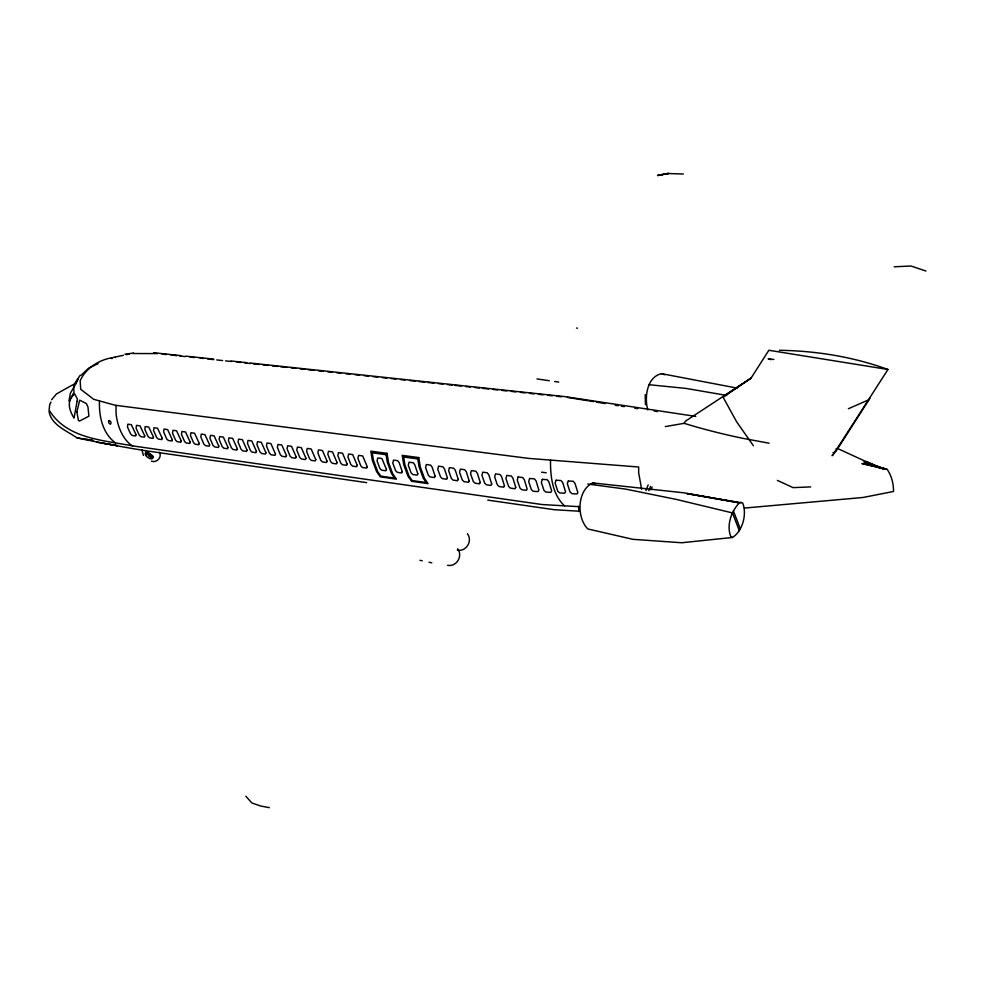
<?xml version="1.0" encoding="UTF-8"?>
<svg xmlns="http://www.w3.org/2000/svg" width="981" height="981" viewBox="0 0 981 981"><rect width="100%" height="100%" fill="white"/><g stroke="black" fill="none" stroke-linecap="round" stroke-linejoin="round"><path stroke-width="1.47" d="M550.513 460.04C550.304 475.908 552.266 494.498 564.516 505.804M141.877 449.703L143.422 455.392M146.194 452.584L146.23 451.934L147.113 452.499L149.541 455.993L153.502 457.22L149.406 456.496L146.194 452.584L147.089 452.989M645.216 394.632L645.412 404.736M648.895 490.696L650.513 486.417M650.979 489.826L652.046 486.968M646.013 490.574L648.159 484.872M732.451 537.478L730.919 536.865C726.222 525.816 731.188 511.15 739.392 502.861L684.076 492.83L592.732 482.934C577.147 490.095 576.325 517.588 587.864 528.967L632.868 539.317L681.648 542.751L732.451 537.478C742.752 531.04 747.081 514.118 742.715 502.983L686.896 493.602L739.392 502.861L741.207 502.321M75.598 384.393L78.21 378.678L73.624 386.489L73.992 392.474L68.928 401.204L70.362 393.222L74.899 385.423M779.343 350.291C816.253 350.83 853.212 356.826 887.952 369.481L832.636 455.552M665.326 426.588L684.125 423.326L685.376 421.217L751.029 378.151L768.859 350.278L887.952 369.481M147.113 452.499L148.29 451.873M869.914 398.298L835.922 451.419L834.659 451.309M74.912 383.277L80.148 375.318M51.625 399.745L56.444 393.945L76.089 382.982M50.975 402.149L49.773 404.38L49.087 410.033C66.536 438.642 102.539 440.077 131.871 445.779L542.223 504.553L578.913 506.662M831.962 455.675L834.745 452.18M108.879 420.677L108.548 421.622A2.06 1.214 63.2 0 0 108.952 422.983L109.847 423.964A1.631 0.969 63.2 0 0 110.706 423.988L111.037 423.044A2.06 1.214 63.2 0 0 110.632 421.683L109.749 420.702A1.631 0.969 63.2 0 0 108.879 420.677M80.994 375.306L88.928 367.949L98.1 363.693M723.684 396.275L751.029 378.151L723.12 397.244L736.621 421.781L753.408 445.742M869.031 399.684L848.418 408.721M113.097 357.476L123.385 355.306M126.328 354.693L129.271 354.067M115.304 357.403L114.752 357.525M111.846 357.734C98.713 360.076 85.605 368.316 80.172 380.775L80.712 389.298L93.673 399.304L115.182 405.251L528.452 458.372L638.668 467.005L638.668 472.793L641.648 489.323M657.577 175.489L668.65 173.429L657.577 175.489L667.387 173.502L683.328 174.017M111.38 358.494L112.214 358.506M737.05 388.096L661.586 373.675C646.798 376.827 644.247 397.526 647.816 409.923M124.955 354.178L133.637 353.074M132.729 353.516L157.585 353.601M744.407 508.072L862.924 497.49L893.507 491.481C893.642 483.829 891.496 475.331 886.996 469.139L861.931 463.535L886.223 469.31M894.231 266.783L910.957 266.01L925.929 271.026M810.686 486.907L793.089 487.631L777.393 480.396M457.305 550.169C466.257 551.96 472.916 540.887 467.41 533.701M447.544 565.314C456.533 567.141 463.204 556.006 457.661 548.82M146.905 454.166L147.641 454.215M578.741 511.187L554.424 509.728L487.802 500.114M648.772 384.687L686.013 388.415L726.7 395.417M153.698 352.731L180.774 355.625M185.887 356.164L213.662 359.132M230.989 360.983L246.771 362.663M250.265 363.031L564.762 396.606L695.774 416.398M162.012 354.08L166.451 354.558M170.89 355.024L176.801 355.662M179.756 355.98L185.274 356.569M190.081 357.084L194.385 357.538M200.112 358.151L203.239 358.482M207.739 358.972L213.723 359.61M216.715 359.929L222.613 360.554M225.532 360.873L231.222 361.474M236.777 362.075L240.75 362.492M244.735 362.921L250.339 363.522M253.294 363.841L258.69 364.417M262.822 364.858L268.328 365.447M272.375 365.876L277.721 366.453M280.578 366.759L286.648 367.397M291.21 367.887L295.759 368.378M300.309 368.868L304.87 369.346M307.899 369.678L313.981 370.328M318.531 370.806L323.08 371.296M327.642 371.787L332.191 372.277M336.753 372.755L341.302 373.246M345.852 373.736L350.413 374.215M354.963 374.705L359.524 375.196M364.074 375.674L368.623 376.164M373.185 376.655L377.734 377.145M382.296 377.624L386.845 378.114M391.394 378.605L395.956 379.083M400.506 379.573L405.067 380.064M409.617 380.542L415.686 381.192M418.728 381.523L424.798 382.173M427.839 382.492L433.909 383.142M438.458 383.632L443.02 384.123M447.569 384.601L452.118 385.092M455.159 385.41L461.229 386.06M465.791 386.551L470.34 387.041M474.89 387.52L479.451 388.01M482.48 388.341L488.563 388.991M493.112 389.469L497.661 389.96M502.223 390.45L506.772 390.929M511.334 391.419L515.883 391.91M520.433 392.388L524.994 392.878M529.544 393.369L534.105 393.859M538.655 394.337L543.204 394.828M547.766 395.318L552.315 395.797M556.877 396.287L561.426 396.778M269.346 807.657L261.02 806.1L251.909 802.998L245.79 796.192M536.963 378.924L549.299 380.714M541.659 472.18L546.209 472.781M587.815 484.025L625.682 489.114L676.412 499.439L732.488 512.928L739.318 530.733M366.673 482.627L145.605 450.72C122.613 447.054 99.743 442.689 77.021 437.869C67.015 430.929 51.135 424.932 49.05 411.444M554.67 381.511L558.716 382.1M615.283 405.288L618.275 405.742M621.267 406.195L624.259 406.637M634.744 408.219L637.736 408.66M654.204 411.137L657.196 411.579M85.96 439.316L92.901 440.42L77.021 437.869M567.496 397.428L588.011 400.726M589.397 400.947L593.53 401.609M104.256 443.461L117.462 445.644L96.506 442.161M576.546 328.034L577.466 328.194M596.276 402.063L605.032 403.559M769.079 443.216L743.708 438.495A567.447 325.925 -9.7 0 1 684.125 423.326M151.393 461.168C156.666 463.228 162.306 457.305 159.437 452.229M419.954 560.298L422.222 560.801M429.065 562.236L431.799 562.812M146.427 453.345L147.273 453.578M592.732 482.934L595.602 483.743M835.947 448.869L837.1 449.2M886.248 469.188L863.905 461.892L884.372 469.396M661.586 373.675L664.603 374.742M884.237 469.126L865.904 461.438L878.951 467.753M837.32 448.366L874.549 465.534M833.041 452.437L834.488 453.222M115.329 442.774C102.698 433.479 98.836 416.312 99.498 401.339M132.656 445.889L129.823 444.099A49.234 33.82 -82.8 0 1 116.077 413.663L115.979 405.361M146.512 451.456L147.334 452.143M152.288 456.754L152.975 457.502M151.724 456.803L152.251 457.563M151.049 456.692L151.368 457.404M733.42 510.917L740.238 528.71M150.314 456.41L150.4 457.048M578.704 506.196L578.827 511.616M152.717 455.54A3.47 1.619 37.4 0 1 148.082 451.726M773.85 359.451A485.436 256.666 25.3 0 0 768.135 358.874A405.533 297.55 31.4 0 0 771.091 359.635M77.094 401.376L74.016 418.114C69.185 410.107 66.193 400.971 74.74 393.933L77.425 399.132L77.094 401.376M76.874 411.959L78.406 420.383L79.522 421.082L88.915 416.165L87.947 406.882L86.328 403.559L79.694 400.174L76.874 411.959M136.065 434.718L135.672 435.932L132.214 435.454L130.608 433.958L127.456 426.968L127.849 424.184L131.319 424.663L136.065 434.718M144.747 435.92L144.342 437.146L140.859 436.655L139.241 435.159L136.101 428.145L136.506 425.362L140.001 425.828L144.747 435.92M153.477 437.134L153.073 438.36L149.566 437.869L147.947 436.361L144.808 429.335L145.225 426.539L148.744 427.017L153.477 437.134M162.27 438.348L161.853 439.574L158.321 439.083L156.702 437.575L153.576 430.524L154.005 427.728L157.536 428.207L162.27 438.348M172.349 439.746L171.92 440.984L168.364 440.481L166.733 438.973L163.619 431.898L164.048 429.077L167.616 429.568L172.349 439.746M181.264 440.984L180.835 442.223L177.242 441.72L175.611 440.199L172.509 433.112L172.95 430.279L176.543 430.769L181.264 440.984M190.253 442.235L189.799 443.473L186.194 442.971L184.563 441.45L181.46 434.325L181.914 431.493L185.532 431.983L190.253 442.235M199.29 443.486L198.836 444.724L195.207 444.221L193.564 442.701L190.473 435.552L190.939 432.719L194.581 433.21L199.29 443.486M209.652 444.933L209.186 446.171L205.519 445.656L203.876 444.123L200.798 436.962L201.277 434.117L204.943 434.608L209.652 444.933M218.824 446.196L218.346 447.446L214.667 446.931L213.012 445.399L209.946 438.213L210.437 435.356L214.128 435.846L218.824 446.196M228.058 447.483L227.58 448.734L223.864 448.219L222.209 446.674L219.155 439.463L219.646 436.594L223.361 437.097L228.058 447.483M237.365 448.771L236.875 450.021L233.135 449.506L231.467 447.961L228.426 440.727L228.929 437.857L232.669 438.36L237.365 448.771M247.016 450.12L246.525 451.37L242.761 450.843L241.081 449.286L238.052 442.039L238.567 439.157L242.344 439.66L247.016 450.12M256.458 451.419L255.943 452.682L252.154 452.155L250.474 450.598L247.457 443.314L247.985 440.432L251.774 440.935L256.458 451.419M265.949 452.744L265.434 454.007L261.608 453.467L259.928 451.91L256.924 444.614L257.463 441.708L261.277 442.223L265.949 452.744M275.514 454.068L274.987 455.331L271.136 454.804L269.456 453.222L266.452 445.914L267.004 442.995L270.854 443.522L275.514 454.068M286.464 455.589L285.925 456.852L282.05 456.312L280.358 454.743L277.378 447.397L277.942 444.479L281.817 444.994L286.464 455.589M296.176 456.938L295.624 458.213L291.725 457.661L290.02 456.079L287.053 448.709L287.629 445.791L291.529 446.318L296.176 456.938M305.949 458.286L305.385 459.562L301.461 459.022L299.757 457.428L296.789 450.046L297.378 447.103L301.314 447.63L305.949 458.286M315.796 459.66L315.22 460.935L311.271 460.383L309.555 458.789L306.612 451.383L307.2 448.427L311.161 448.967L315.796 459.66M327.078 461.229L326.489 462.505L322.504 461.953L320.787 460.347L317.856 452.915L318.457 449.948L322.455 450.487L327.078 461.229M337.072 462.615L336.471 463.89L332.461 463.339L330.732 461.732L327.813 454.264L328.439 451.297L332.461 451.849L337.072 462.615M347.139 464.013L346.526 465.301L342.479 464.736L340.763 463.118L337.844 455.638L338.482 452.658L342.528 453.21L347.139 464.013M357.268 465.411L356.655 466.711L352.584 466.134L350.855 464.528L347.948 457.011L348.598 454.031L352.682 454.583L357.268 465.411M367.274 466.797L366.649 468.096L362.541 467.532L360.8 465.901L357.918 458.372L358.58 455.38L362.688 455.932L367.274 466.797M386.465 469.47L385.815 470.77L381.658 470.193L379.917 468.55L377.047 460.972L377.734 457.968L381.903 458.532L386.465 469.47M402.259 471.653L401.585 472.965L397.391 472.376L395.625 470.733L392.792 463.118L393.491 460.101L397.697 460.665L399.218 462.689L402.259 471.653M417.82 473.823L417.146 475.135L412.891 474.534L411.125 472.891L408.304 465.239L409.028 462.198L413.283 462.774L414.804 464.798L417.82 473.823M435.135 476.214L434.436 477.539L430.132 476.938L428.354 475.282L425.57 467.594L426.306 464.528L430.61 465.117L432.143 467.152L435.135 476.214M447.397 477.919L446.686 479.243L442.345 478.642L440.567 476.974L437.796 469.249L438.544 466.183L442.897 466.772L444.43 468.832L447.397 477.919M458.274 479.427L457.538 480.751L453.173 480.15L451.383 478.47L448.624 470.733L449.396 467.655L453.774 468.244L455.319 470.304L458.274 479.427M469.225 480.948L468.477 482.284L464.087 481.671L462.284 479.991L459.549 472.217L460.334 469.126L464.736 469.727L466.294 471.8L469.225 480.948M480.261 482.48L479.501 483.817L475.074 483.192L473.271 481.512L470.549 473.713L471.346 470.622L475.785 471.223L477.342 473.296L480.261 482.48M491.702 484.074L490.941 485.411L486.466 484.786L484.663 483.093L481.953 475.27L482.762 472.168L487.238 472.768L488.808 474.853L491.702 484.074M504.455 485.84L503.67 487.177L499.17 486.551L497.342 484.847L494.657 476.999L495.491 473.884L500.003 474.497L501.585 476.582L504.455 485.84M515.748 487.41L514.951 488.746L510.414 488.121L508.599 486.417L505.926 478.544L506.772 475.405L511.322 476.018L512.904 478.127L515.748 487.41M518.127 476.938L517.269 480.089L519.93 487.986L521.757 489.703L526.331 490.341L527.14 488.992L524.308 479.672L522.714 477.563L518.127 476.938M529.581 478.495L528.71 481.646L531.346 489.568L533.173 491.285L537.993 491.604L538.876 490.157L536.043 480.862L534.387 478.826L529.581 478.495M542.272 479.366L541.34 482.37L544.001 490.475L545.914 492.094L550.782 492.388L551.678 490.941L548.833 481.659L547.14 479.672L542.272 479.366M556.092 480.224L555.111 483.008L557.809 491.309L559.734 492.928L564.639 493.222L565.547 491.775L562.689 482.529L560.997 480.531L556.092 480.224M568.33 480.984L567.3 483.584L570.059 492.045L571.984 493.664L576.926 493.97L577.846 492.511L574.964 483.302L573.26 481.291L568.33 480.984M387.041 453.345L370.818 451.186L372.326 460.334L376.594 471.603L380.285 476.852L396.447 479.145L392.768 473.872L388.525 462.541L387.041 453.345M418.813 457.575L402.222 455.368L403.694 464.602L407.888 475.993L411.554 481.279L428.059 483.621L424.43 478.299L420.26 466.87L418.813 457.575M386.097 454.681L372.24 452.83L373.503 460.494L377.771 471.775L380.836 476.116L394.632 478.066L391.578 473.7L387.336 462.382L386.097 454.681M417.82 458.912L403.669 457.023L404.895 464.773L409.089 476.153L412.13 480.543L426.22 482.542L423.216 478.127L419.034 466.698L417.82 458.912M145.85 455.515A4.537 2.121 37.3 0 0 152.447 458.581A4.537 2.121 37.3 0 0 148.56 452.989A4.537 2.121 37.3 0 0 145.85 455.515"/></g></svg>
